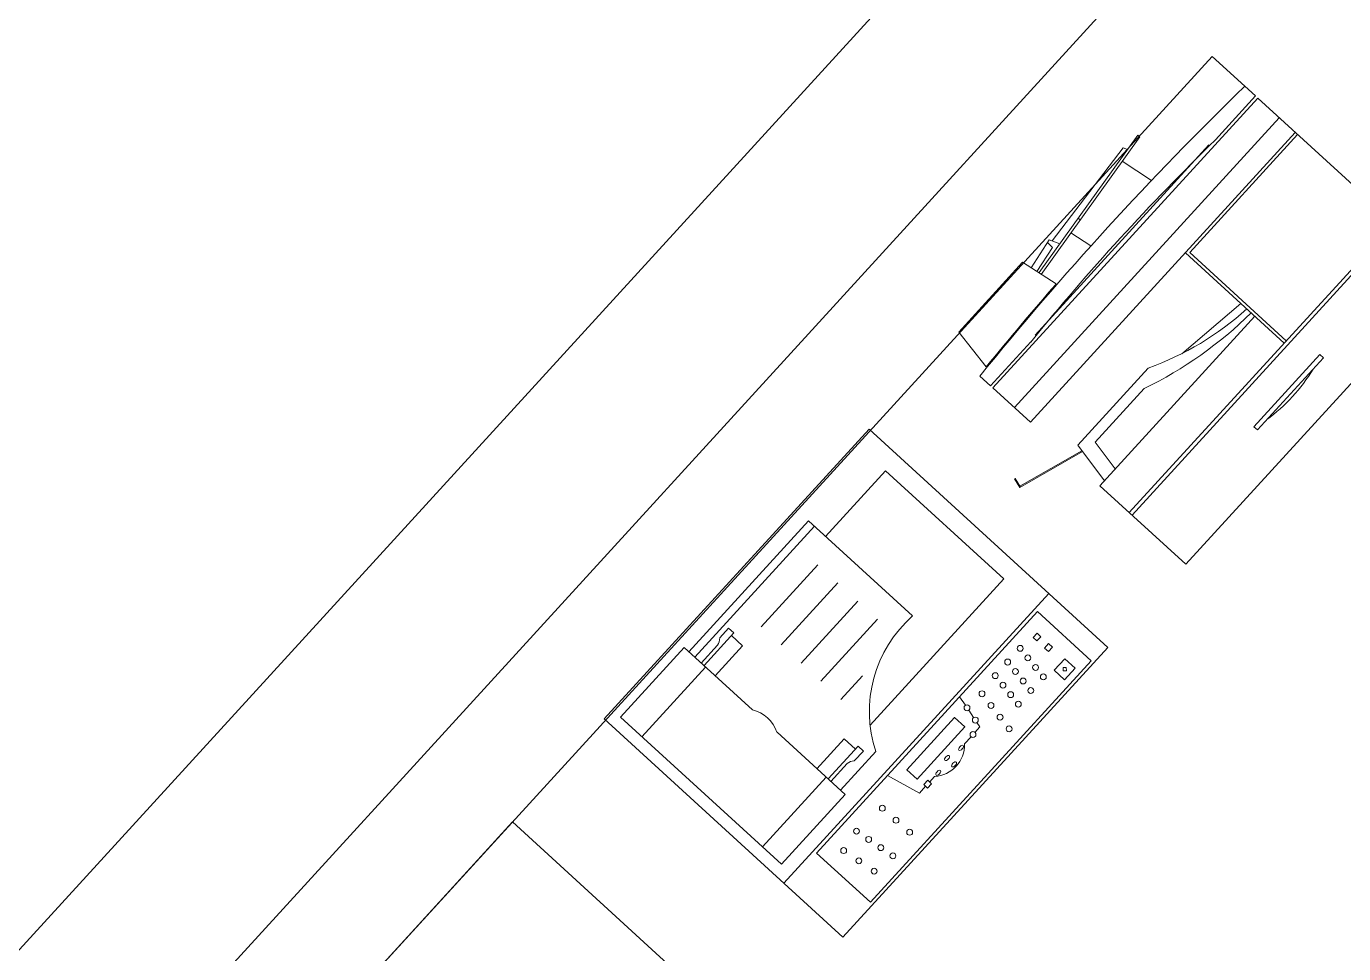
# Model space of a CAD drawing. Header units: metres. Extents: x 750 to 3116, y -341 to 1465.
# Drawn here: x 1568.822 to 1570.633, y 769.284 to 770.56 of the extents above; entities that cross this region are included whole.
import ezdxf

# ---------------------------------------------------------------- set-up
doc = ezdxf.new("R2010")
doc.units = ezdxf.units.M
doc.layers.add('Furniture', color=44, linetype='Continuous', lineweight=5)
doc.layers.add('Wall ext', color=20, linetype='Continuous', lineweight=18)

msp = doc.modelspace()

# ---------------------------------------------------------------- linework, layer by layer
at = {"layer": 'Furniture'}
for p, q in [((1570.5118, 770.464), (1570.4971, 770.4775)), ((1570.1507, 770.0625), (1570.515, 770.4611)), ((1570.4567, 770.4037), (1570.5118, 770.464)), ((1570.515, 770.4611), (1570.7802, 770.2188)), ((1570.1803, 770.0355), (1570.5445, 770.4341)), ((1570.2024, 770.0153), (1570.5666, 770.4139)), ((1570.2088, 770.1351), (1570.4479, 770.3967)), ((1570.2145, 770.2212), (1570.35, 770.4103)), ((1570.2171, 770.2187), (1570.3526, 770.4079)), ((1570.35, 770.4103), (1570.3526, 770.4079)), ((1570.4214, 770.2486), (1570.5698, 770.411)), ((1570.3298, 770.3926), (1570.2323, 770.2646)), ((1570.3358, 770.3906), (1570.3298, 770.3926)), ((1570.369, 770.348), (1570.3285, 770.3742)), ((1570.2709, 770.2937), (1570.2682, 770.2961)), ((1570.3383, 769.891), (1570.7026, 770.2897)), ((1570.3421, 769.8876), (1570.7064, 770.2862)), ((1570.2856, 770.2578), (1570.258, 770.2757)), ((1570.2282, 770.2662), (1570.2033, 770.2277)), ((1570.2327, 770.2556), (1570.2113, 770.2225)), ((1570.2258, 770.2625), (1570.2327, 770.2556)), ((1570.2427, 770.2605), (1570.2282, 770.2662)), ((1570.1039, 770.1393), (1570.1916, 770.2353)), ((1570.2376, 770.2055), (1570.1916, 770.2353)), ((1570.4154, 770.2483), (1570.5513, 770.1241)), ((1570.4214, 770.2486), (1570.5542, 770.1273)), ((1570.416, 769.8201), (1570.7802, 770.2188)), ((1570.4105, 770.1096), (1570.4918, 770.1785)), ((1570.2978, 769.928), (1570.5108, 770.1611)), ((1570.1415, 770.0915), (1570.1039, 770.1393)), ((1570.1476, 770.0654), (1570.2027, 770.1257)), ((1570.2675, 769.9838), (1570.3644, 770.0899)), ((1570.1328, 770.0788), (1570.1476, 770.0654)), ((1570.1507, 770.0625), (1570.2024, 770.0153)), ((1570.2916, 769.9879), (1570.3588, 770.0615)), ((1569.9804, 770.0058), (1569.6162, 769.6072)), ((1570.3089, 769.7057), (1569.9804, 770.0058)), ((1570.3041, 769.9348), (1570.2675, 769.9838)), ((1570.319, 769.9512), (1570.2916, 769.9879)), ((1570.2729, 769.9761), (1570.1878, 769.9273)), ((1570.274, 769.975), (1570.1878, 769.9256)), ((1570.0032, 769.9486), (1569.9207, 769.8584)), ((1570.1657, 769.8001), (1570.0032, 769.9486)), ((1570.1812, 769.938), (1570.1806, 769.9375)), ((1570.1878, 769.9256), (1570.1806, 769.9375)), ((1570.1885, 769.926), (1570.1812, 769.938)), ((1570.2978, 769.928), (1570.416, 769.8201)), ((1569.7327, 769.6996), (1569.8973, 769.8798)), ((1569.7408, 769.6923), (1569.9054, 769.8724)), ((1569.8973, 769.8798), (1570.0404, 769.749)), ((1569.8323, 769.7341), (1569.9102, 769.8193)), ((1569.9819, 769.5989), (1570.1657, 769.8001)), ((1569.8596, 769.7091), (1569.9375, 769.7943)), ((1569.8634, 769.3813), (1570.2277, 769.7799)), ((1569.887, 769.6841), (1569.9649, 769.7694)), ((1569.9143, 769.6591), (1569.9922, 769.7444)), ((1569.7535, 769.6806), (1569.7947, 769.7257)), ((1569.7751, 769.7188), (1569.7874, 769.7323)), ((1569.7874, 769.7323), (1569.7947, 769.7257)), ((1569.7497, 769.6841), (1569.7722, 769.7087)), ((1569.8066, 769.7077), (1569.769, 769.6665)), ((1569.7911, 769.7218), (1569.8066, 769.7077)), ((1569.7262, 769.7056), (1569.6385, 769.6096)), ((1569.82, 769.6199), (1569.7262, 769.7056)), ((1569.9446, 769.3071), (1570.3089, 769.7057)), ((1569.6681, 769.5826), (1569.7557, 769.6786)), ((1569.9416, 769.6342), (1569.9713, 769.6667)), ((1570.105, 769.6378), (1570.1129, 769.626)), ((1570.1175, 769.6192), (1570.1243, 769.6091)), ((1569.6162, 769.6072), (1569.9446, 769.3071)), ((1569.6385, 769.6096), (1569.86, 769.4073)), ((1570.1288, 769.6024), (1570.133, 769.5963)), ((1569.9477, 769.5032), (1569.8539, 769.589)), ((1569.9463, 769.58), (1569.9087, 769.5388)), ((1569.9618, 769.5659), (1569.9463, 769.58)), ((1570.1117, 769.573), (1570.1207, 769.5828)), ((1570.1261, 769.5888), (1570.133, 769.5963)), ((1569.9242, 769.5247), (1569.9653, 769.5698)), ((1569.9412, 769.5092), (1569.9898, 769.5623)), ((1569.9602, 769.5496), (1569.9726, 769.5631)), ((1569.9726, 769.5631), (1569.9653, 769.5698)), ((1569.9279, 769.5213), (1569.9504, 769.5458)), ((1569.8338, 769.4312), (1569.9215, 769.5272)), ((1570.0059, 769.5293), (1570.0497, 769.5052)), ((1570.0638, 769.5205), (1570.0706, 769.528)), ((1570.0497, 769.5052), (1570.0583, 769.5146)), ((1569.86, 769.4073), (1569.9477, 769.5032)), ((1569.4901, 769.4656), (1568.9102, 768.8309)), ((1569.8608, 769.1268), (1569.4901, 769.4656))]:
    msp.add_line(p, q, dxfattribs=at)
msp.add_lwpolyline([(1568.9102, 768.8309), (1570.4522, 770.5185), (1570.4971, 770.4775)], dxfattribs=at)
for points in [[(1570.5097, 770.009), (1570.6005, 770.1084), (1570.6052, 770.1041), (1570.5144, 770.0047)], [(1569.9823, 769.3552), (1570.2858, 769.6874), (1570.212, 769.7549), (1569.9084, 769.4227)], [(1570.206, 769.7193), (1570.2115, 769.7252), (1570.2168, 769.7204), (1570.2113, 769.7145)], [(1570.2219, 769.7048), (1570.2273, 769.7108), (1570.2326, 769.7059), (1570.2272, 769.7)], [(1570.2352, 769.6742), (1570.2498, 769.6901), (1570.2639, 769.6772), (1570.2493, 769.6612)], [(1570.2474, 769.6734), (1570.2472, 769.678), (1570.2517, 769.6782), (1570.2519, 769.6736)], [(1570.0323, 769.5374), (1570.0981, 769.6094), (1570.1124, 769.5964), (1570.0465, 769.5243)], [(1570.0557, 769.517), (1570.0611, 769.5229), (1570.0664, 769.5181), (1570.061, 769.5122)]]:
    msp.add_lwpolyline(points, close=True, dxfattribs=at)
for points, const_width in [([(1569.8323, 769.7341), (1569.9102, 769.8193)], 0.0002), ([(1569.8596, 769.7091), (1569.9375, 769.7943)], 0.0002), ([(1569.887, 769.6841), (1569.9649, 769.7694)], 0.0002), ([(1569.9143, 769.6591), (1569.9922, 769.7444)], 0.0002), ([(1569.9416, 769.6342), (1569.9713, 769.6667)], 0.0002), ([(1570.0323, 769.5374), (1570.0465, 769.5243), (1570.1124, 769.5964), (1570.0981, 769.6094), (1570.0323, 769.5374)], 0.001)]:
    msp.add_lwpolyline(points, dxfattribs=dict(at, const_width=const_width))
for centre in [(1570.1883, 769.7043), (1570.1711, 769.6855), (1570.1989, 769.6912), (1570.154, 769.6668), (1570.1817, 769.6725), (1570.2095, 769.6781), (1570.1646, 769.6537), (1570.1923, 769.6594), (1570.2201, 769.6651), (1570.1358, 769.6419), (1570.1752, 769.6407), (1570.2029, 769.6463), (1570.1152, 769.6226), (1570.1482, 769.6258), (1570.1858, 769.6276), (1570.1266, 769.6057), (1570.1606, 769.6097), (1570.173, 769.5936), (1570.1234, 769.5858), (1569.9987, 769.4844), (1570.0175, 769.4679), (1569.9632, 769.4529), (1570.0363, 769.4514), (1569.9799, 769.4416), (1569.9966, 769.4302), (1569.9456, 769.4262), (1569.9665, 769.4121), (1570.0133, 769.4189), (1569.9874, 769.3979)]:
    msp.add_circle(centre, 0.00406, dxfattribs=at)
for centre, radius, start, end in [((1573.6452, 767.2353), 4.5191, 134.1569, 141.0074), ((1572.7599, 768.0442), 3.2972, 134.309, 140.8553), ((1573.6443, 767.2361), 4.5191, 138.9239, 140.8147), ((1570.1054, 770.5755), 0.5731, 296.25, 314.339), ((1570.2293, 770.4682), 0.4017, 289.6519, 312.3205), ((1570.3878, 770.2103), 0.2369, 306.1166, 329.0477), ((1570.1562, 769.6174), 0.1753, 131.3568, 198.3064), ((1569.7603, 769.7175), 0.0148, 323.3853, 4.9513), ((1569.8094, 769.5743), 0.0468, 18.254, 76.9103), ((1570.0677, 769.5719), 0.044, 273.786, 1.3783), ((1569.9602, 769.5348), 0.0148, 90.213, 131.779)]:
    msp.add_arc(centre, radius, start, end, dxfattribs=at)
at = {"layer": 'Furniture', "extrusion": (0, 0, -1)}
msp.add_ellipse((1570.107, 769.5675), major_axis=(0.00294, 0.00321), ratio=0.529412, dxfattribs=at)
at = {"layer": 'Furniture'}
for centre in [(1570.0877, 769.5536), (1570.0974, 769.5448), (1570.0756, 769.5331)]:
    msp.add_ellipse(centre, major_axis=(-0.00294, -0.00321), ratio=0.529412, dxfattribs=at)
at = {"layer": 'Wall ext'}
for p, q in [((1564.4997, 764.5708), (1571.6792, 772.4284)), ((1564.6695, 764.4156), (1571.849, 772.2732))]:
    msp.add_line(p, q, dxfattribs=at)

doc.saveas('drawing.dxf')
